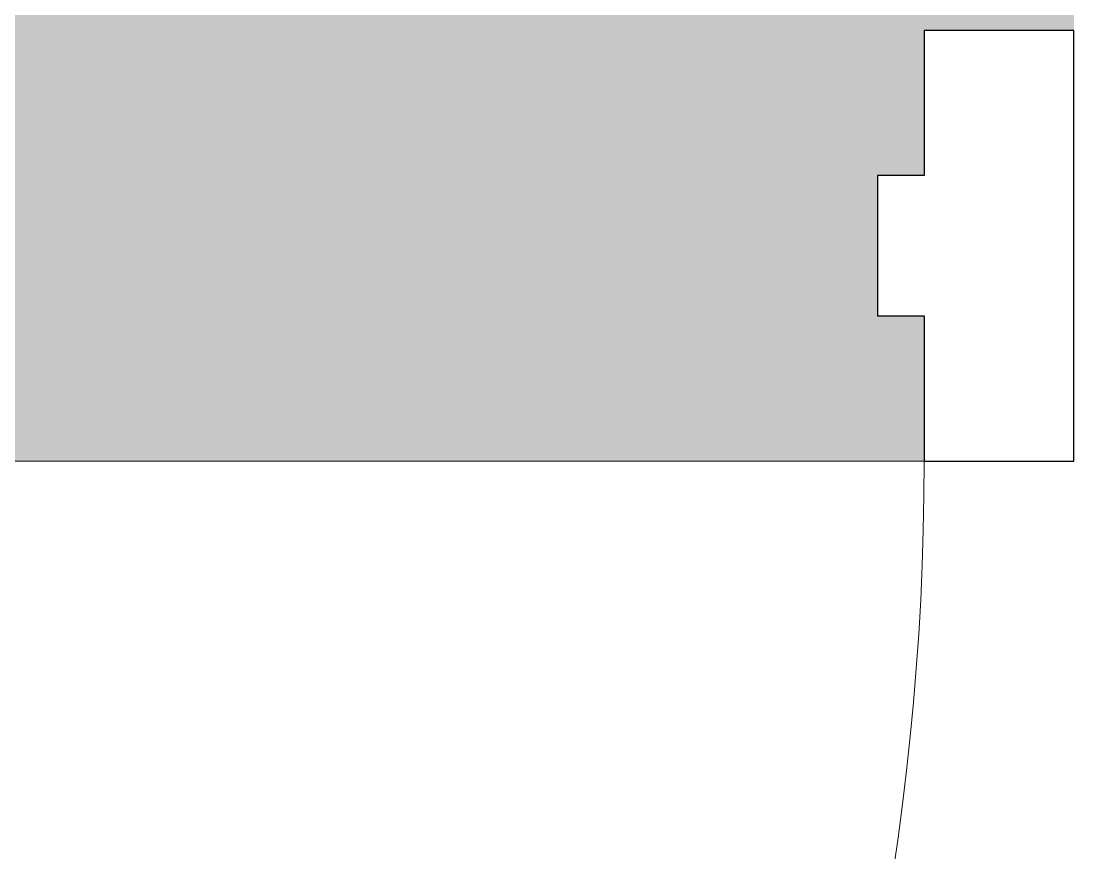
# Model space of a CAD drawing. Header units: inches. Extents: x -4061 to -1937, y 9836 to 11171.
# Drawn here: x -3107.19 to -3093.12, y 10349.95 to 10361.06 of the extents above; entities that cross this region are included whole.
import ezdxf

# ---------------------------------------------------------------- set-up
doc = ezdxf.new("R2010")
doc.units = ezdxf.units.IN
doc.header["$MEASUREMENT"] = 0
for name, color, linetype, lineweight in [('A-DOOR', 31, 'Continuous', 18), ('A-DOOR-7', 31, 'Continuous', 9), ('A-DOOR-FRAM', 31, 'Continuous', 30), ('A-WALL-PATT-6', 111, 'Continuous', 9), ('I-WALL', 2, 'Continuous', 18), ('I-WALL-1', 2, 'Continuous', 5)]:
    doc.layers.add(name, color=color, linetype=linetype, lineweight=lineweight)

# ---------------------------------------------------------------- blocks, each defined once
blk = doc.blocks.new('HOLLOW METAL - UNIT DOOR-1956233-ENLARGED RCP - 1ST FLOOR PLAN - WEST')
at = {"layer": 'A-DOOR-7'}
blk.add_arc((18, 3.25), 36, 90, 180, dxfattribs=at)
at = {"layer": 'A-DOOR-FRAM'}
for p, q in [((-18, 3.25), (-20, 3.25)), ((-20, 3.25), (-20, -2.5)), ((-18, 1.3125), (-18, 3.25)), ((-17.375, 1.3125), (-18, 1.3125)), ((-17.375, -0.5625), (-17.375, 1.3125)), ((-18, -2.5), (-18, -0.5625)), ((-18, -0.5625), (-17.375, -0.5625)), ((-20, -2.5), (-18, -2.5))]:
    blk.add_line(p, q, dxfattribs=at)

msp = doc.modelspace()

# ---------------------------------------------------------------- hatches: boundary and pattern name
at = {"layer": 'A-WALL-PATT-6'}
h = msp.add_hatch(dxfattribs=at)
h.set_pattern_fill('FP_10', color=256, style=0, pattern_type=2)
h.set_pattern_definition([(161.57, (0.32, -1151.68), (-2.560496185, -0.000537386), [0, -18.214, 2.022, 0]), (18.43, (-0.32, -1151.68), (-2.560496185, 0.000537386), [0, -18.214, 2.022, 0]), (108.43, (0.32, -1151.68), (1.27922091, -6.400876726), [6.07, -14.166]), (71.57, (-0.32, -1151.68), (1.27922091, 6.400876726), [6.07, -14.166])])
h.paths.add_polyline_path([(-3074.337, 10356.439), (-3071.674, 10356.439), (-3071.674, 10359.939), (-3093.124, 10359.939), (-3093.124, 10356.439)], flags=0)
h.paths.add_polyline_path([(-3134.749, 10356.439), (-3133.124, 10356.439), (-3133.124, 10359.939), (-3135.374, 10359.939), (-3135.374, 10356.439)], flags=0)
at = {"layer": 'I-WALL-1'}
msp.add_hatch(color=256, dxfattribs=at).paths.add_polyline_path([(-3100.338, 10355.189), (-3095.124, 10355.189), (-3095.124, 10357.127), (-3095.749, 10357.127), (-3095.749, 10359.002), (-3095.124, 10359.002), (-3095.124, 10360.939), (-3093.124, 10360.939), (-3093.124, 10361.189), (-3133.124, 10361.189), (-3133.124, 10360.939), (-3131.124, 10360.939), (-3131.124, 10359.002), (-3130.499, 10359.002), (-3130.499, 10357.127), (-3131.124, 10357.127), (-3131.124, 10355.189), (-3104.995, 10355.189)], flags=0)

# ---------------------------------------------------------------- linework, layer by layer
at = {"layer": 'I-WALL'}
msp.add_line((-3129.374, 10355.189), (-3095.124, 10355.189), dxfattribs=at)

# ---------------------------------------------------------------- block references
at = {"layer": 'A-DOOR', "rotation": 180}
msp.add_blockref('HOLLOW METAL - UNIT DOOR-1956233-ENLARGED RCP - 1ST FLOOR PLAN - WEST', (-3113.124, 10358.439), dxfattribs=at)

doc.saveas('drawing.dxf')
